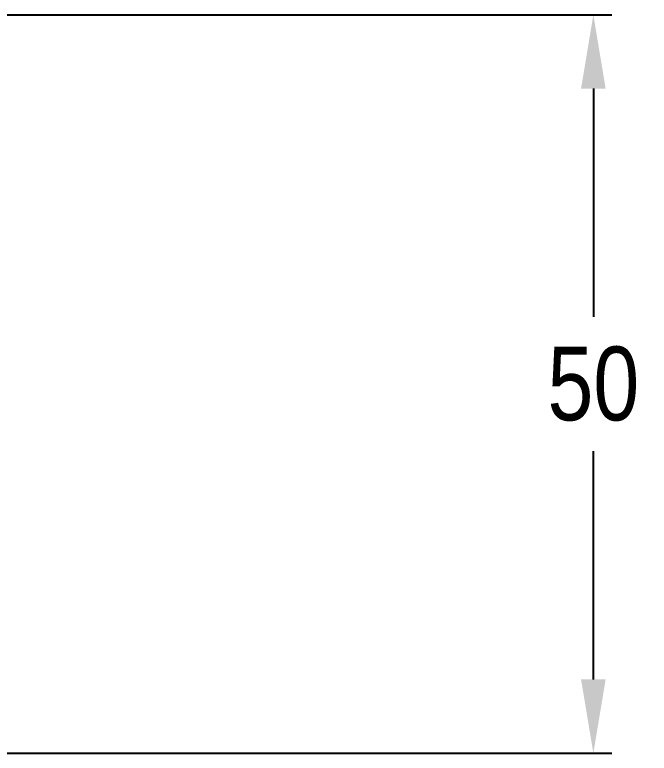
# Model space of a CAD drawing. Header units: inches. Extents: x 1105 to 1525, y -292 to 302.
# Drawn here: x 1283.4 to 1326.4, y 145.5 to 195.5 of the extents above; entities that cross this region are included whole.
import ezdxf

# ---------------------------------------------------------------- set-up
doc = ezdxf.new("R2010")
doc.units = ezdxf.units.IN
doc.header["$LTSCALE"] = 2.42
doc.header["$MEASUREMENT"] = 0
doc.header["$PDMODE"] = 3
doc.header["$PDSIZE"] = 0.3125
doc.layers.get('Defpoints').update_dxf_attribs({"linetype": 'CONTINUOUS'})
doc.layers.add('DIM', color=3, linetype='CONTINUOUS', lineweight=18)
doc.styles.get("Standard").update_dxf_attribs({"font": 'arial.ttf', "width": 0.8})
doc.dimstyles.new('ISO-25', dxfattribs={"dimtxt": 5, "dimasz": 2.5, "dimexe": 1.25, "dimexo": 0.625, "dimgap": 2, "dimtad": 1, "dimtih": 1, "dimtoh": 1, "dimdec": 1, "dimdsep": 46, "dimtxsty": 'Standard', "dimcen": 0, "dimclrd": 3, "dimclre": 3, "dimclrt": 4, "dimadec": 0, "dimazin": 0, "dimtfac": 1, "dimtdec": 1, "dimtmove": 0, "dimatfit": 3, "dimfxl": 1, "dimarcsym": 0})

# ---------------------------------------------------------------- blocks, each defined once
blk = doc.blocks.new('*D38')
at = {"layer": 'Defpoints', "color": 0, "transparency": 16777216}
for p in [(1224.209, 195.519), (1322.64, 195.519), (1224.209, 145.494)]:
    blk.add_point(p, dxfattribs=at)
at = {"layer": 'DIM', "color": 3, "lineweight": -2, "transparency": 16777216}
for p, q in [((1224.834, 195.519), (1323.89, 195.519)), ((1322.64, 190.519), (1322.64, 175.06)), ((1322.64, 150.494), (1322.64, 165.954)), ((1224.834, 145.494), (1323.89, 145.494))]:
    blk.add_line(p, q, dxfattribs=at)
at = {"layer": 'DIM', "color": 3, "transparency": 16777216}
for points in [[(1321.806, 190.519), (1323.473, 190.519), (1322.64, 195.519)], [(1321.806, 150.494), (1323.473, 150.494), (1322.64, 145.494)]]:
    blk.add_solid(points, dxfattribs=at)
at = {"layer": 'DIM', "color": 4, "transparency": 16777216, "insert": (1322.64, 170.507), "char_height": 5, "attachment_point": 5}
blk.add_mtext('50', dxfattribs=at)

msp = doc.modelspace()

# ---------------------------------------------------------------- dimensions: what is measured, and where the dimension line sits
at = {"layer": 'DIM'}
dim = msp.add_linear_dim(base=(1322.64, 195.519), p1=(1224.209, 145.494), p2=(1224.209, 195.519), angle=90, dimstyle='ISO-25', override={"dimasz": 5, "dimtad": 0}, dxfattribs=at)
dim.commit()
dim.dimension.update_dxf_attribs({"geometry": '*D38', "text_midpoint": (1322.64, 170.507)})

doc.saveas('drawing.dxf')
